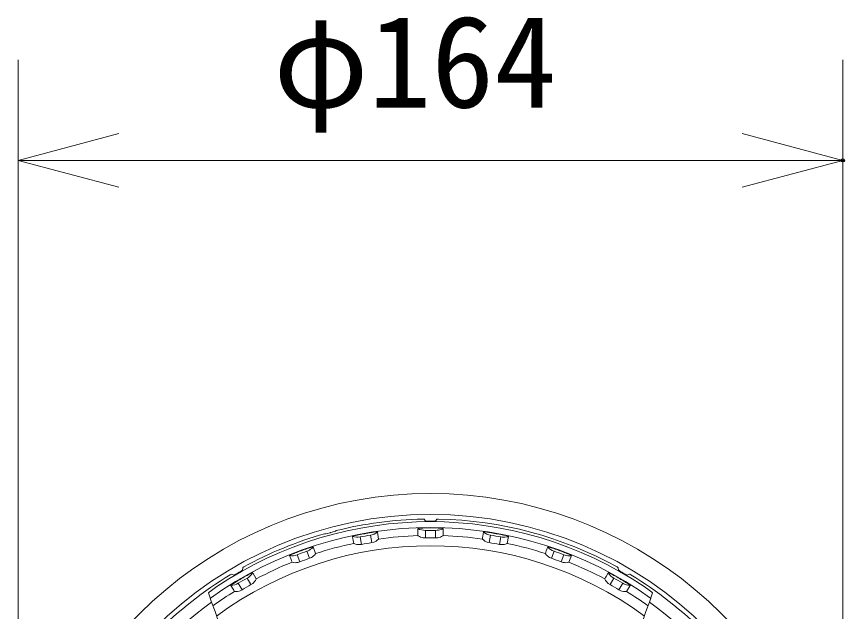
# Model space of a CAD drawing. Units: millimetres, scale not verified. Extents: x -62 to 63, y -117 to 117.
# Drawn here: x -19.52 to -3.06, y 77.2 to 89.03 of the extents above; entities that cross this region are included whole.
import ezdxf
from ezdxf.enums import TextEntityAlignment as Align

# ---------------------------------------------------------------- set-up
doc = ezdxf.new("R2010")
doc.units = ezdxf.units.MM
doc.header["$LTSCALE"] = 0.125
doc.header["$PDMODE"] = 32
doc.header["$PDSIZE"] = 0.0625
for name, color, linetype, lineweight in [('0-0_0', 7, 'Continuous', 18), ('0-4_GAIKEI', 7, 'Continuous', 18), ('0-5_SUNPO', 7, 'Continuous', 18)]:
    doc.layers.add(name, color=color, linetype=linetype, lineweight=lineweight)
doc.layers.add('0-1_DEFPOINTS', color=7, linetype='Continuous')
doc.styles.add('ＭＳ ゴシック', font='')
doc.styles.get('ＭＳ ゴシック').set_extended_font_data('MS Gothic')

# ---------------------------------------------------------------- blocks, each defined once
blk = doc.blocks.new('_OPEN30')
at = {"layer": '0-0_0'}
blk.add_line((0, 0), (-1, 0), dxfattribs=at)
blk.add_lwpolyline([(-1, 0.26795), (0, 0), (-1, -0.26795)], dxfattribs=at)
blk = doc.blocks.new('D4')
at = {"layer": '0-1_DEFPOINTS'}
for p in [(-1.6262, 53.8704), (-18.0267, 39.0425), (-1.6262, 39.0425)]:
    blk.add_point(p, dxfattribs=at)
at = {"layer": '0-5_SUNPO'}
for p, q in [((-18.0267, 41.0425), (-18.0267, 55.8704)), ((-1.6262, 41.0425), (-1.6262, 55.8704)), ((-16.0267, 53.8704), (-3.6262, 53.8704))]:
    blk.add_line(p, q, dxfattribs=at)
at = {"layer": '0-5_SUNPO', "xscale": 2, "yscale": 2, "rotation": 180}
blk.add_blockref('_OPEN30', (-18.0267, 53.8704), dxfattribs=at)
at = {"layer": '0-5_SUNPO', "xscale": 2, "yscale": 2}
blk.add_blockref('_OPEN30', (-1.6262, 53.8704), dxfattribs=at)
at = {"layer": '0-5_SUNPO', "style": 'ＭＳ ゴシック'}
blk.add_text('φ164', height=1.833, dxfattribs=at).set_placement((-12.9515, 54.3704), align=Align.BOTTOM_LEFT)

msp = doc.modelspace()

# ---------------------------------------------------------------- linework, layer by layer
at = {"layer": '0-4_GAIKEI'}
for p, q in [((-11.4168, 79.0324), (-11.3908, 78.9937)), ((-11.1874, 78.9937), (-11.1614, 79.0324)), ((-12.4848, 78.7145), (-12.4588, 78.567)), ((-12.4705, 78.7653), (-12.4461, 78.7691)), ((-12.4239, 78.7724), (-12.4461, 78.7691)), ((-12.3458, 78.7761), (-12.3216, 78.6386)), ((-11.3915, 78.8101), (-11.3915, 78.6604)), ((-11.1867, 78.8101), (-11.1867, 78.6604)), ((-11.1637, 78.8577), (-11.139, 78.8572)), ((-11.1167, 78.8566), (-11.139, 78.8572)), ((-11.0391, 78.8467), (-11.0391, 78.707)), ((-11.0391, 78.707), (-11.0391, 78.7069)), ((-10.0933, 78.7145), (-10.1193, 78.567)), ((-9.8608, 78.7217), (-9.8365, 78.717)), ((-9.8146, 78.7125), (-9.8365, 78.717)), ((-12.8141, 78.5517), (-12.8134, 78.5515)), ((-12.6865, 78.6789), (-12.6605, 78.5315)), ((-12.3216, 78.6386), (-12.3216, 78.6384)), ((-9.8916, 78.6789), (-9.9177, 78.5315)), ((-9.7399, 78.6893), (-9.7642, 78.5517)), ((-9.7642, 78.5517), (-9.7642, 78.5516)), ((-13.7467, 78.3949), (-13.6955, 78.2542)), ((-13.7413, 78.4474), (-13.718, 78.4554)), ((-13.6968, 78.4625), (-13.718, 78.4554)), ((-13.6205, 78.4797), (-13.5727, 78.3484)), ((-8.8315, 78.3949), (-8.8827, 78.2542)), ((-13.9391, 78.3248), (-13.8879, 78.1841)), ((-13.5727, 78.3484), (-13.5726, 78.3483)), ((-8.6391, 78.3248), (-8.6903, 78.1841)), ((-8.6012, 78.3616), (-8.5781, 78.3527)), ((-8.5574, 78.3445), (-8.5781, 78.3527)), ((-8.4879, 78.3087), (-8.5356, 78.1774)), ((-15.0262, 78.0196), (-15.023, 78.0661)), ((-8.5356, 78.1774), (-8.5357, 78.1773)), ((-7.5552, 78.0661), (-7.552, 78.0196)), ((-15.2442, 77.9384), (-15.2024, 77.9179)), ((-14.9377, 77.9136), (-14.9161, 77.9256)), ((-14.8964, 77.9362), (-14.9161, 77.9256)), ((-14.8243, 77.9664), (-14.7544, 77.8455)), ((-7.3758, 77.9179), (-7.334, 77.9384)), ((-15.1112, 77.7586), (-15.0363, 77.6289)), ((-14.9338, 77.861), (-14.8589, 77.7313)), ((-14.7544, 77.8455), (-14.7544, 77.8453)), ((-7.6444, 77.861), (-7.7192, 77.7313)), ((-7.467, 77.7586), (-7.5419, 77.6289)), ((-7.4234, 77.7883), (-7.4022, 77.7755)), ((-7.3831, 77.7638), (-7.4022, 77.7755)), ((-7.3209, 77.7164), (-7.3907, 77.5955)), ((-7.3907, 77.5955), (-7.3908, 77.5953))]:
    msp.add_line(p, q, dxfattribs=at)
at = {"layer": '0-4_GAIKEI', "color": 1}
for p, q in [((-15.6417, 77.3823), (-15.7016, 77.5679)), ((-6.8766, 77.5679), (-6.9365, 77.3823)), ((-15.6417, 77.3823), (-15.5731, 77.1974)), ((-6.9365, 77.3823), (-7.0051, 77.1974)), ((-15.5731, 77.1974), (-15.2186, 76.1114)), ((-7.0051, 77.1974), (-7.3596, 76.1114))]:
    msp.add_line(p, q, dxfattribs=at)
at = {"layer": '0-4_GAIKEI'}
for points in [[(-11.4168, 79.0324), (-11.4169, 79.0325), (-11.4173, 79.0327), (-11.4194, 79.0334), (-11.4346, 79.0349), (-11.4468, 79.0354)], [(-11.1314, 79.0354), (-11.1553, 79.0339), (-11.1596, 79.0332), (-11.1608, 79.0328), (-11.1613, 79.0325), (-11.1614, 79.0324)], [(-11.3408, 78.9917), (-11.3842, 78.9926), (-11.3898, 78.9933), (-11.3906, 78.9936), (-11.3908, 78.9937)], [(-11.1874, 78.9937), (-11.1877, 78.9935), (-11.1889, 78.9932), (-11.1978, 78.9924), (-11.2374, 78.9917)], [(-13.2861, 78.764), (-13.3448, 78.7491), (-13.3687, 78.7439), (-13.3806, 78.7421), (-13.3827, 78.742), (-13.3834, 78.7421), (-13.3896, 78.7438)], [(-13.1703, 78.8026), (-13.1748, 78.798), (-13.1756, 78.7974), (-13.1786, 78.7959), (-13.197, 78.7893), (-13.27, 78.7684)], [(-12.8387, 78.6919), (-12.8382, 78.6924), (-12.8357, 78.6939), (-12.8158, 78.7002), (-12.7416, 78.717), (-12.7179, 78.7217)], [(-12.3493, 78.7795), (-12.3701, 78.7787), (-12.4239, 78.7724)], [(-11.5391, 78.8482), (-11.5391, 78.848), (-11.5391, 78.8475), (-11.5391, 78.8474), (-11.5392, 78.8472), (-11.5394, 78.8471), (-11.54, 78.8468), (-11.5401, 78.8467)], [(-11.5401, 78.8467), (-11.5391, 78.7621), (-11.5392, 78.7346), (-11.5383, 78.707)], [(-11.5391, 78.7069), (-11.5392, 78.707), (-11.5383, 78.707)], [(-11.5391, 78.8493), (-11.5385, 78.8498), (-11.5358, 78.8507), (-11.5151, 78.8535), (-11.4391, 78.8572), (-11.415, 78.8577)], [(-11.5391, 78.7069), (-11.539, 78.7066), (-11.5386, 78.7058), (-11.5352, 78.7025), (-11.5091, 78.6864), (-11.4849, 78.676), (-11.4556, 78.6673), (-11.4334, 78.6631), (-11.3915, 78.6604)], [(-11.0391, 78.7069), (-11.0392, 78.7066), (-11.0396, 78.7058), (-11.043, 78.7025), (-11.0691, 78.6864), (-11.0933, 78.676), (-11.1226, 78.6673), (-11.1448, 78.6631), (-11.1867, 78.6604)], [(-11.0419, 78.8507), (-11.0626, 78.8534), (-11.1167, 78.8566)], [(-10.2333, 78.7763), (-10.2471, 78.6928), (-10.252, 78.6658), (-10.2558, 78.6385)], [(-10.2321, 78.7776), (-10.2322, 78.7774), (-10.2322, 78.777), (-10.2322, 78.7768), (-10.2323, 78.7766), (-10.2326, 78.7765), (-10.2332, 78.7764), (-10.2333, 78.7763)], [(-10.2319, 78.7787), (-10.2313, 78.7791), (-10.2284, 78.7795), (-10.2075, 78.7786), (-10.1321, 78.7691), (-10.1082, 78.7654)], [(-9.7421, 78.6937), (-9.7619, 78.7), (-9.8146, 78.7125)], [(-12.8385, 78.6908), (-12.8385, 78.6906), (-12.8384, 78.6901), (-12.8384, 78.69), (-12.8384, 78.6898), (-12.8386, 78.6896), (-12.8391, 78.6892), (-12.8392, 78.6891)], [(-12.8392, 78.6891), (-12.8236, 78.606), (-12.8189, 78.5789), (-12.8132, 78.5519)], [(-12.814, 78.5516), (-12.8138, 78.5513), (-12.8132, 78.5506), (-12.8092, 78.5479), (-12.7803, 78.5365), (-12.7545, 78.5305), (-12.7242, 78.5271), (-12.7017, 78.5269), (-12.6605, 78.5315)], [(-12.3215, 78.6384), (-12.3216, 78.6381), (-12.3219, 78.6373), (-12.3246, 78.6334), (-12.3475, 78.6131), (-12.3696, 78.5986), (-12.3969, 78.585), (-12.4181, 78.577), (-12.4588, 78.567)], [(-10.2566, 78.6384), (-10.2567, 78.6385), (-10.2558, 78.6385)], [(-10.2566, 78.6384), (-10.2566, 78.6381), (-10.2563, 78.6373), (-10.2536, 78.6334), (-10.2306, 78.6131), (-10.2086, 78.5986), (-10.1813, 78.585), (-10.1601, 78.577), (-10.1193, 78.567)], [(-9.7642, 78.5516), (-9.7644, 78.5513), (-9.7649, 78.5506), (-9.7688, 78.5479), (-9.7973, 78.5367), (-9.823, 78.5307), (-9.8533, 78.5272), (-9.8759, 78.5269), (-9.9177, 78.5315)], [(-13.6245, 78.4824), (-13.6448, 78.478), (-13.6968, 78.4625)], [(-8.9586, 78.48), (-8.9867, 78.4002), (-8.9962, 78.3744), (-9.0047, 78.3482)], [(-8.9572, 78.4811), (-8.9573, 78.4809), (-8.9575, 78.4805), (-8.9575, 78.4804), (-8.9576, 78.4802), (-8.9579, 78.4802), (-8.9585, 78.4801), (-8.9586, 78.48)], [(-8.9568, 78.4822), (-8.9561, 78.4824), (-8.9532, 78.4824), (-8.9328, 78.4779), (-8.8602, 78.4554), (-8.8373, 78.4475)], [(-14.0912, 78.3111), (-14.0909, 78.3118), (-14.0886, 78.3136), (-14.0701, 78.3233), (-14, 78.3528), (-13.9774, 78.3614)], [(-14.0908, 78.3101), (-14.0908, 78.3099), (-14.0907, 78.3095), (-14.0906, 78.3094), (-14.0906, 78.3092), (-14.0908, 78.3089), (-14.0912, 78.3085), (-14.0912, 78.3083)], [(-14.0912, 78.3083), (-14.0614, 78.2292), (-14.0521, 78.2033), (-14.0418, 78.1777)], [(-13.5726, 78.3483), (-13.5726, 78.348), (-13.5728, 78.3471), (-13.5748, 78.3428), (-13.5938, 78.3188), (-13.6131, 78.3008), (-13.6376, 78.2826), (-13.657, 78.271), (-13.6955, 78.2542)], [(-9.0055, 78.3483), (-9.0056, 78.3484), (-9.0047, 78.3482)], [(-9.0055, 78.3483), (-9.0056, 78.348), (-9.0054, 78.3471), (-9.0034, 78.3428), (-8.9843, 78.3188), (-8.9651, 78.3008), (-8.9406, 78.2826), (-8.9211, 78.271), (-8.8827, 78.2542)], [(-8.4892, 78.3134), (-8.5076, 78.3231), (-8.5574, 78.3445)], [(-14.9985, 78.0837), (-15.0185, 78.0705), (-15.0219, 78.0677), (-15.0227, 78.0667), (-15.023, 78.0663), (-15.023, 78.0661)], [(-14.0425, 78.1773), (-14.0426, 78.1773), (-14.0418, 78.1777)], [(-14.0425, 78.1773), (-14.0423, 78.177), (-14.0416, 78.1765), (-14.0373, 78.1745), (-14.0073, 78.1683), (-13.981, 78.1669), (-13.9505, 78.1687), (-13.9282, 78.1723), (-13.8879, 78.1841)], [(-8.5357, 78.1773), (-8.5359, 78.177), (-8.5365, 78.1765), (-8.5408, 78.1745), (-8.5709, 78.1683), (-8.5972, 78.1669), (-8.6276, 78.1687), (-8.65, 78.1723), (-8.6903, 78.1841)], [(-7.5552, 78.0661), (-7.5552, 78.0663), (-7.5554, 78.0666), (-7.5569, 78.0683), (-7.5693, 78.0772), (-7.5797, 78.0837)], [(-15.2442, 77.9384), (-15.2444, 77.9385), (-15.2448, 77.9385), (-15.247, 77.9379), (-15.2609, 77.9317), (-15.2717, 77.926)], [(-15.1581, 77.9412), (-15.1961, 77.9202), (-15.2013, 77.9181), (-15.2021, 77.9179), (-15.2024, 77.9179)], [(-15.0262, 78.0196), (-15.0264, 78.0193), (-15.0273, 78.0184), (-15.0345, 78.0132), (-15.0685, 77.9929)], [(-14.8287, 77.9684), (-14.848, 77.9605), (-14.8964, 77.9362)], [(-7.7548, 77.9669), (-7.7962, 77.8932), (-7.8101, 77.8695), (-7.8231, 77.8451)], [(-7.7532, 77.9678), (-7.7533, 77.9676), (-7.7535, 77.9672), (-7.7536, 77.967), (-7.7537, 77.9669), (-7.754, 77.9669), (-7.7546, 77.967), (-7.7548, 77.9669)], [(-7.7526, 77.9687), (-7.7519, 77.9688), (-7.749, 77.9683), (-7.7297, 77.9603), (-7.6621, 77.9256), (-7.6409, 77.9139)], [(-7.5097, 77.9929), (-7.5468, 78.0154), (-7.5513, 78.0188), (-7.5519, 78.0194), (-7.552, 78.0196)], [(-7.3758, 77.9179), (-7.3761, 77.9179), (-7.3774, 77.9182), (-7.3855, 77.9219), (-7.4201, 77.9412)], [(-7.3064, 77.926), (-7.3279, 77.9367), (-7.332, 77.9382), (-7.3333, 77.9385), (-7.3338, 77.9385), (-7.334, 77.9384)], [(-15.2586, 77.7187), (-15.2583, 77.7194), (-15.2564, 77.7216), (-15.2399, 77.7343), (-15.176, 77.7755), (-15.1553, 77.788)], [(-15.258, 77.7177), (-15.258, 77.7175), (-15.2578, 77.7171), (-15.2576, 77.7171), (-15.2576, 77.7169), (-15.2578, 77.7166), (-15.2581, 77.7161), (-15.2581, 77.7159)], [(-15.2581, 77.7159), (-15.215, 77.6432), (-15.2014, 77.6193), (-15.1868, 77.5959)], [(-14.7544, 77.8453), (-14.7543, 77.845), (-14.7543, 77.8442), (-14.7555, 77.8396), (-14.7701, 77.8126), (-14.7859, 77.7915), (-14.8069, 77.7694), (-14.824, 77.7546), (-14.8589, 77.7313)], [(-7.8238, 77.8453), (-7.8239, 77.8455), (-7.8231, 77.8451)], [(-7.8238, 77.8453), (-7.8239, 77.845), (-7.8239, 77.8442), (-7.8227, 77.8396), (-7.8081, 77.8126), (-7.7923, 77.7915), (-7.7713, 77.7694), (-7.7541, 77.7546), (-7.7192, 77.7313)], [(-7.3214, 77.7213), (-7.3379, 77.734), (-7.3831, 77.7638)], [(-15.5399, 77.6919), (-15.6459, 77.6151), (-15.6916, 77.5788), (-15.7008, 77.5698), (-15.7016, 77.5683), (-15.7016, 77.5679)], [(-15.1874, 77.5953), (-15.1875, 77.5953), (-15.1868, 77.5959)], [(-15.1874, 77.5953), (-15.1871, 77.5951), (-15.1864, 77.5947), (-15.1818, 77.5935), (-15.1512, 77.5926), (-15.125, 77.5958), (-15.0953, 77.6029), (-15.0739, 77.6103), (-15.0363, 77.6289)], [(-7.3908, 77.5953), (-7.391, 77.5951), (-7.3918, 77.5947), (-7.3964, 77.5935), (-7.427, 77.5926), (-7.4532, 77.5958), (-7.4829, 77.6028), (-7.5043, 77.6103), (-7.5419, 77.6289)], [(-7.0383, 77.6919), (-6.9414, 77.622), (-6.8885, 77.5805), (-6.8792, 77.5719), (-6.877, 77.5693), (-6.8766, 77.5682), (-6.8766, 77.5679)]]:
    msp.add_lwpolyline(points, dxfattribs=at)
for centre, radius in [((-11.2891, 71.3433), 7.7841), ((-12.3462, 78.7786), 0.00009), ((-11.5392, 78.8492), 0.00008), ((-11.039, 78.8492), 0.00009), ((-10.232, 78.7786), 0.00008), ((-12.8388, 78.6918), 0.00008), ((-9.7394, 78.6918), 0.00009), ((-13.6213, 78.4821), 0.00009), ((-8.9569, 78.4821), 0.00008), ((-14.0913, 78.311), 0.00008), ((-8.4869, 78.311), 0.00009), ((-14.8255, 77.9687), 0.00009), ((-7.7527, 77.9687), 0.00008), ((-15.2586, 77.7186), 0.00008), ((-7.3196, 77.7186), 0.00009)]:
    msp.add_circle(centre, radius, dxfattribs=at)
at = {"layer": '0-4_GAIKEI', "color": 1}
for radius, start, end in [(8.2002, 10.11858, 169.88142), (7.1607, 53.55861, 126.44139)]:
    msp.add_arc((-11.2891, 71.3433), radius, start, end, dxfattribs=at)
at = {"layer": '0-4_GAIKEI'}
for centre, radius, start, end in [((-11.2891, 71.3433), 7.6937, 91.17474, 104.11992), ((-11.2891, 71.3433), 7.6937, 61.17474, 88.82526), ((-11.2891, 71.3433), 7.523, 54.41163, 125.58848), ((-11.2891, 71.3433), 7.6402, 56.19459, 123.80542), ((-11.2891, 71.2644), 7.5943, 89.05423, 90.94973), ((-11.2891, 71.3433), 7.6502, 89.26512, 90.73484), ((-11.2891, 71.3433), 7.6486, 89.61258, 90.38742), ((-11.2891, 71.3433), 7.6937, 105.88008, 118.82525), ((-13.3903, 78.7266), 0.0173, 87.65228, 103.43229), ((-11.2891, 71.3433), 7.6847, 104.93762, 105.06239), ((-13.1611, 78.788), 0.0173, 106.56771, 122.34772), ((-11.2754, 71.2656), 7.5943, 99.05423, 100.94973), ((-11.3283, 71.5657), 7.2417, 99.1901, 100.81044), ((-12.5328, 79.0106), 0.3, 279.19799, 308.55997), ((-12.3489, 78.7748), 0.00473, 56.7813, 95.82356), ((-12.3465, 78.778), 0.00059, 313.91596, 64.98045), ((-12.3477, 78.7765), 0.00193, 348.23061, 31.27153), ((-11.2891, 71.3433), 7.3679, 91.93844, 98.05548), ((-11.3957, 79.1102), 0.3001, 241.24757, 270.79988), ((-11.5388, 78.8487), 0.00054, 122.05511, 238.7461), ((-11.2895, 71.8964), 6.9145, 89.14816, 90.8452), ((-11.1822, 79.1084), 0.2983, 269.13962, 290.7219), ((-11.1864, 79.1179), 0.3087, 290.83032, 298.51046), ((-11.0423, 78.8459), 0.00473, 46.78129, 85.82357), ((-11.0394, 78.8486), 0.00059, 303.91596, 54.98044), ((-11.0409, 78.8474), 0.00193, 338.2306, 21.27154), ((-11.2891, 71.3433), 7.3679, 81.93845, 88.05547), ((-10.0454, 79.0107), 0.3001, 231.24756, 260.79991), ((-10.2317, 78.778), 0.00054, 112.05511, 228.74609), ((-11.3028, 71.2656), 7.5943, 79.05423, 80.94973), ((-11.1934, 71.8881), 6.9145, 79.14816, 80.84519), ((-9.7432, 78.6891), 0.00473, 36.7813, 75.82356), ((-11.2891, 71.3433), 7.3679, 101.93845, 108.05548), ((-12.7428, 78.9737), 0.3001, 251.24751, 280.79999), ((-12.8383, 78.6913), 0.00054, 132.05511, 248.74609), ((-11.2891, 71.3433), 7.3178, 99.19825, 100.80177), ((-11.2891, 71.3438), 7.3174, 89.1982, 90.8018), ((-11.2891, 71.3433), 7.3178, 79.19824, 80.80177), ((-9.8354, 78.9719), 0.2983, 259.13969, 280.72187), ((-9.838, 78.982), 0.3087, 280.83024, 288.50741), ((-11.2891, 71.3433), 7.3679, 71.93845, 78.05548), ((-9.7416, 78.6903), 0.00193, 328.24391, 11.2611), ((-9.7399, 78.6913), 0.00059, 293.91596, 44.98045), ((-11.2621, 71.2692), 7.5943, 109.05424, 110.94973), ((-11.4797, 71.866), 6.9112, 109.14847, 110.84631), ((-13.8445, 78.6767), 0.2983, 289.13967, 310.72186), ((-13.8517, 78.6842), 0.3087, 310.83024, 318.50741), ((-13.6232, 78.4778), 0.00473, 66.78129, 105.82356), ((-13.6214, 78.4814), 0.00059, 323.91597, 74.98044), ((-13.6224, 78.4798), 0.00193, 358.24391, 41.2611), ((-8.7328, 78.6782), 0.3001, 221.24751, 250.79999), ((-8.9568, 78.4815), 0.00054, 102.05512, 218.74609), ((-11.3161, 71.2692), 7.5943, 69.05423, 70.94973), ((-11.2371, 71.4861), 7.3155, 69.19801, 70.80199), ((-14.0457, 78.6053), 0.3001, 261.24755, 290.79991), ((-14.0907, 78.3107), 0.00054, 142.05512, 258.74609), ((-11.2891, 71.3433), 7.3178, 109.19824, 110.80177), ((-11.2889, 71.3437), 7.3174, 69.1982, 70.80182), ((-8.5328, 78.6036), 0.2983, 249.13961, 270.72189), ((-8.5336, 78.614), 0.3087, 270.83032, 278.51047), ((-8.4912, 78.309), 0.00473, 26.7813, 65.82356), ((-8.4893, 78.31), 0.00193, 318.2306, 1.27154), ((-8.4875, 78.3106), 0.00059, 283.91597, 34.98044), ((-11.2891, 71.3433), 7.3679, 111.93845, 118.05548), ((-11.2891, 71.3433), 7.3679, 61.93844, 68.05548), ((-11.2891, 71.3433), 7.6937, 121.17474, 148.82526), ((-11.2891, 71.3433), 7.6486, 119.61258, 120.38742), ((-11.2496, 71.275), 7.5943, 119.05423, 120.94973), ((-15.0791, 78.1215), 0.2983, 299.13967, 320.72186), ((-15.0875, 78.1277), 0.3087, 320.83024, 328.50741), ((-14.8266, 77.9641), 0.00473, 76.7813, 115.82356), ((-14.8255, 77.968), 0.00059, 333.91597, 84.98044), ((-14.8262, 77.9662), 0.00193, 8.24391, 51.2611), ((-7.498, 78.1229), 0.3001, 211.24755, 240.79991), ((-7.7527, 77.968), 0.00054, 92.05511, 208.74609), ((-11.3285, 71.275), 7.5943, 59.05423, 60.94973), ((-11.2891, 71.3433), 7.6486, 59.61258, 60.38742), ((-11.2891, 71.3433), 7.6937, 31.17474, 58.82526), ((-15.258, 77.7183), 0.00054, 152.05512, 268.74609), ((-15.2648, 78.0163), 0.3001, 271.24755, 300.79992), ((-11.5675, 71.825), 6.9112, 119.14847, 120.8463), ((-11.2891, 71.3433), 7.3178, 119.19825, 120.80176), ((-11.2889, 71.3437), 7.3174, 59.1982, 60.8018), ((-11.0129, 71.8225), 6.9145, 59.14816, 60.8452), ((-7.314, 78.0146), 0.2983, 239.13969, 260.72186), ((-7.3129, 78.025), 0.3087, 260.83024, 268.50741), ((-7.3241, 77.7173), 0.00473, 16.7813, 55.82357), ((-7.3221, 77.718), 0.00193, 308.24391, 351.2611), ((-7.3202, 77.7183), 0.00059, 273.916, 24.98042), ((-11.2891, 71.3433), 7.3679, 121.93845, 125.94576), ((-11.2891, 71.3433), 7.3679, 54.05424, 58.05548), ((-11.2891, 71.3433), 7.444, 125.78245, 174.21777), ((-11.2891, 71.3433), 7.444, 5.78245, 54.21755)]:
    msp.add_arc(centre, radius, start, end, dxfattribs=at)

# ---------------------------------------------------------------- block references
at = {"layer": '0-5_SUNPO'}
msp.add_blockref('D4', (-1.4626, 32.3008), dxfattribs=at)

doc.saveas('drawing.dxf')
